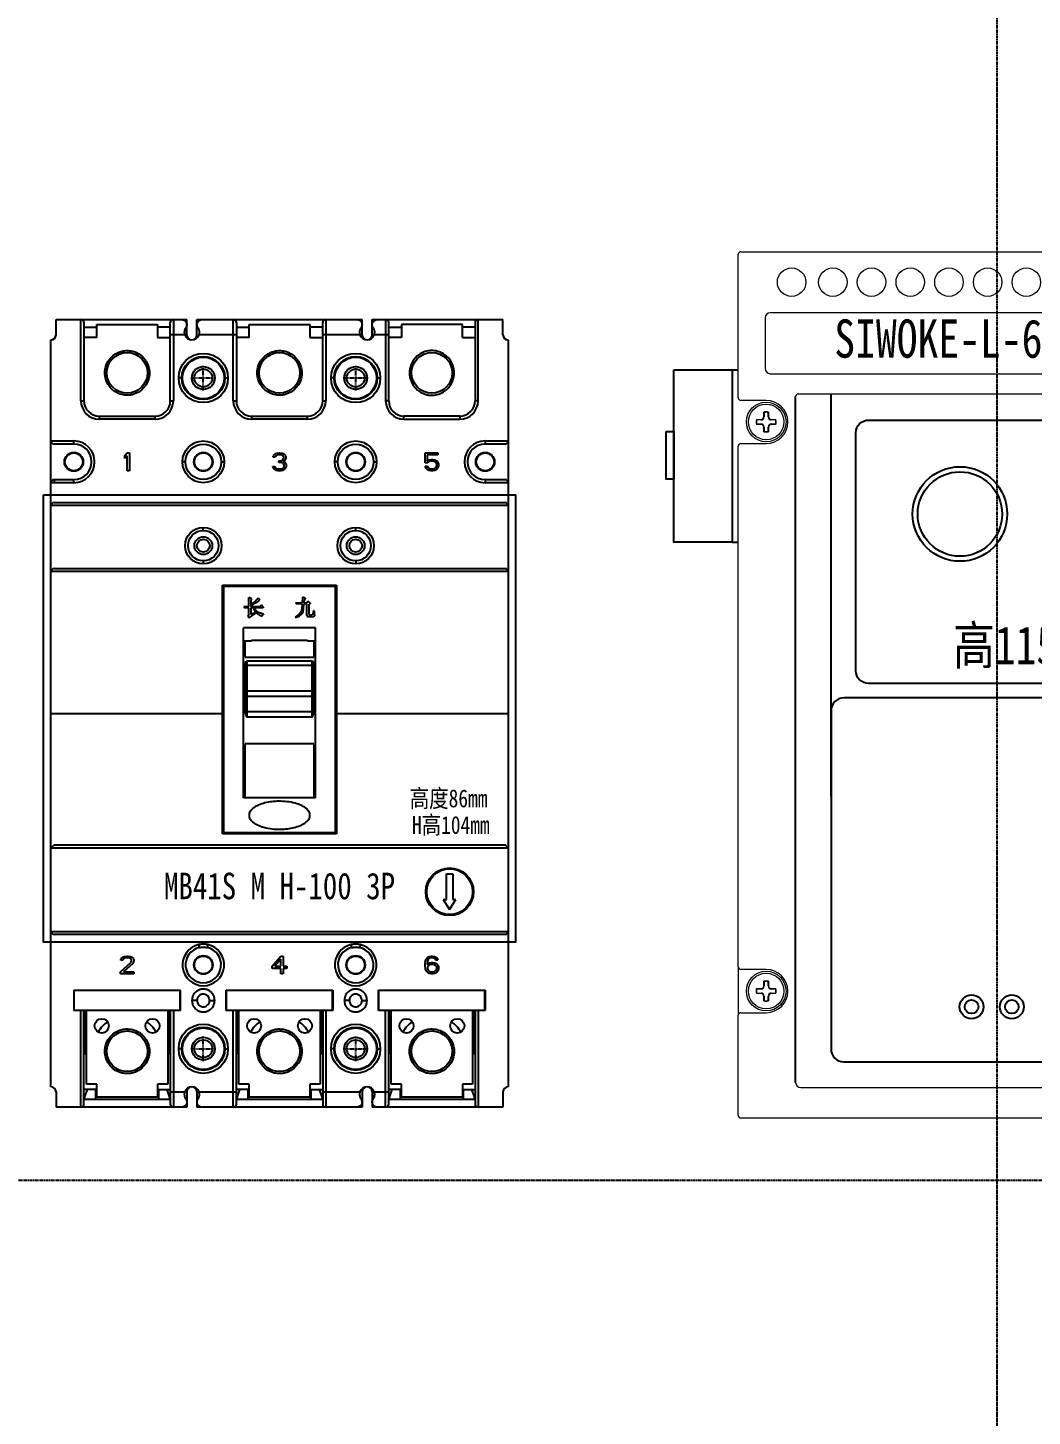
# Model space of a CAD drawing. Extents: x 1006605 to 1007205, y 80594 to 81594.
# Drawn here: x 1006714 to 1006911.8, y 81047.9 to 81321.2 of the extents above; entities that cross this region are included whole.
import ezdxf
from ezdxf.enums import TextEntityAlignment as Align

# ---------------------------------------------------------------- set-up
doc = ezdxf.new("R2010")
doc.units = 0
doc.header["$MEASUREMENT"] = 0
doc.linetypes.add('CENTER', pattern=[2, 1.25, -0.25, 0.25, -0.25])
doc.linetypes.add('LYJS-XX', pattern=[0.35, 0.25, -0.1])
doc.layers.add('LY-JS-BJ', color=7, linetype='Continuous')
doc.styles.add('-宋体', font='', dxfattribs={"width": 0.8})
doc.styles.get('-宋体').set_extended_font_data('SimSun')

# ---------------------------------------------------------------- blocks, each defined once
blk = doc.blocks.new('塑壳MB41S M H-100-3P-2022.6')
at = {"color": 0, "linetype": 'ByBlock', "lineweight": 25}
for p, q in [((1, 77.5), (26.75, 77.5)), ((1, 74.5), (1, 77.5)), ((5.9, 61.5), (5.9, 77.5)), ((6, 77.5), (6, 77.49)), ((6, 77.49), (6, 77.5)), ((6.5, 76.9), (6.5, 61.5)), ((23.5, 61.5), (23.5, 76.9)), ((24, 77.5), (24, 77.49)), ((24, 77.49), (24, 77.5)), ((24.1, 77.5), (24.1, 61.5)), ((26.75, 74.5), (26.75, 77.5)), ((28.75, 77.5), (61.25, 77.5)), ((28.75, 74.5), (28.75, 77.5)), ((35.9, 61.5), (35.9, 77.5)), ((36, 77.5), (36, 77.49)), ((36, 77.49), (36, 77.5)), ((36.5, 76.9), (36.5, 61.5)), ((53.5, 61.5), (53.5, 76.9)), ((54, 77.5), (54, 77.49)), ((54, 77.49), (54, 77.5)), ((54.1, 77.5), (54.1, 61.5)), ((61.25, 74.5), (61.25, 77.5)), ((63.25, 77.5), (89, 77.5)), ((63.25, 74.5), (63.25, 77.5)), ((65.9, 77.5), (65.9, 61.5)), ((66, 77.5), (66, 77.49)), ((66, 77.49), (66, 77.5)), ((66.5, 61.5), (66.5, 76.9)), ((83.5, 76.9), (83.5, 61.5)), ((84, 77.5), (84, 77.49)), ((84, 77.49), (84, 77.5)), ((84.1, 61.5), (84.1, 77.5)), ((89, 74.5), (89, 77.5)), ((6.5, 76), (9, 76)), ((9, 74), (6.5, 74)), ((9, 76.5), (21, 76.5)), ((9, 74), (9, 76.5)), ((21, 76.5), (21, 74)), ((23.5, 76), (21, 76)), ((21, 74), (23.5, 74)), ((26.34, 74.5), (23.5, 74.5)), ((26.25, 75), (26.34, 74.5)), ((29.16, 74.5), (29.25, 75)), ((36.5, 74.5), (29.16, 74.5)), ((36.5, 76), (39, 76)), ((39, 74), (36.5, 74)), ((39, 76.5), (51, 76.5)), ((39, 74), (39, 76.5)), ((51, 76.5), (51, 74)), ((53.5, 76), (51, 76)), ((51, 74), (53.5, 74)), ((60.84, 74.5), (53.5, 74.5)), ((60.75, 75), (60.84, 74.5)), ((63.66, 74.5), (63.75, 75)), ((66.5, 74.5), (63.66, 74.5)), ((66.5, 76), (69, 76)), ((69, 74), (66.5, 74)), ((69, 76.5), (69, 74)), ((81, 76.5), (69, 76.5)), ((81, 74), (81, 76.5)), ((83.5, 76), (81, 76)), ((81, 74), (83.5, 74)), ((0, -73.5), (0, 73.5)), ((90, 73.5), (90, -73.5)), ((25.75, 66), (25.15, 66)), ((34.25, 66), (34.85, 66)), ((55.75, 66), (55.15, 66)), ((64.25, 66), (64.85, 66)), ((5.9, 61.5), (6.5, 61.5)), ((23.5, 61.5), (24.1, 61.5)), ((35.9, 61.5), (36.5, 61.5)), ((53.5, 61.5), (54.1, 61.5)), ((66.5, 61.5), (65.9, 61.5)), ((84.1, 61.5), (83.5, 61.5)), ((9.5, 58.5), (20.5, 58.5)), ((9.5, 58.5), (9.5, 57.9)), ((20.5, 57.9), (9.5, 57.9)), ((20.5, 57.9), (20.5, 58.5)), ((39.5, 58.5), (50.5, 58.5)), ((39.5, 58.5), (39.5, 57.9)), ((50.5, 57.9), (39.5, 57.9)), ((50.5, 57.9), (50.5, 58.5)), ((69.5, 57.9), (69.5, 58.5)), ((80.5, 58.5), (69.5, 58.5)), ((69.5, 57.9), (80.5, 57.9)), ((80.5, 58.5), (80.5, 57.9)), ((0, 53.6), (4.5, 53.6)), ((4.5, 53), (0.6, 53)), ((4.5, 53), (4.5, 53.6)), ((85.5, 53.6), (85.5, 53)), ((85.5, 53.6), (90, 53.6)), ((89.4, 53), (85.5, 53)), ((14.56, 50.73), (15, 51.25)), ((14.56, 50.13), (14.56, 50.73)), ((15, 50.65), (14.56, 50.13)), ((15, 51.25), (15.44, 51.25)), ((15, 47.75), (15, 50.65)), ((15.44, 51.25), (15.44, 47.75)), ((26.5, 49.5), (25.9, 49.5)), ((33.5, 49.5), (34.1, 49.5)), ((43.76, 50.43), (43.83, 50.73)), ((44.13, 50.43), (43.76, 50.43)), ((43.83, 50.73), (44.13, 51.03)), ((44.13, 51.03), (44.42, 51.18)), ((44.27, 50.65), (44.13, 50.43)), ((44.49, 50.8), (44.27, 50.65)), ((44.42, 51.18), (44.93, 51.25)), ((44.85, 50.88), (44.49, 50.8)), ((45.15, 50.88), (44.85, 50.88)), ((44.85, 49.69), (45.15, 49.69)), ((44.85, 49.39), (44.85, 49.69)), ((45.15, 49.39), (44.85, 49.39)), ((44.93, 51.25), (45.07, 51.25)), ((45.07, 51.25), (45.58, 51.18)), ((45.51, 50.8), (45.15, 50.88)), ((45.15, 49.69), (45.58, 49.84)), ((45.58, 49.31), (45.15, 49.39)), ((45.73, 50.65), (45.51, 50.8)), ((45.58, 51.18), (45.88, 51.03)), ((45.58, 49.84), (45.73, 49.98)), ((45.8, 49.16), (45.58, 49.31)), ((45.88, 50.43), (45.73, 50.65)), ((45.73, 49.98), (45.88, 50.28)), ((46.02, 49.76), (45.73, 49.54)), ((45.73, 49.54), (46.09, 49.39)), ((45.88, 51.03), (46.17, 50.73)), ((45.88, 50.28), (45.88, 50.43)), ((46.17, 49.98), (46.02, 49.76)), ((46.09, 49.39), (46.24, 49.16)), ((46.17, 50.73), (46.24, 50.43)), ((46.24, 50.28), (46.17, 49.98)), ((46.24, 50.43), (46.24, 50.28)), ((56.5, 49.5), (55.9, 49.5)), ((63.5, 49.5), (64.1, 49.5)), ((73.69, 51.25), (76.17, 51.25)), ((73.69, 49.31), (73.69, 51.25)), ((74.2, 49.31), (73.69, 49.31)), ((74.05, 50.88), (74.05, 49.69)), ((76.17, 50.88), (74.05, 50.88)), ((74.05, 49.69), (74.42, 49.91)), ((74.49, 49.54), (74.2, 49.31)), ((74.42, 49.91), (74.78, 49.98)), ((74.78, 49.61), (74.49, 49.54)), ((74.78, 49.98), (75.22, 49.98)), ((75.22, 49.61), (74.78, 49.61)), ((75.22, 49.98), (75.58, 49.91)), ((75.51, 49.54), (75.22, 49.61)), ((75.73, 49.39), (75.51, 49.54)), ((75.58, 49.91), (75.95, 49.69)), ((75.88, 49.16), (75.73, 49.39)), ((75.95, 49.69), (76.17, 49.39)), ((76.17, 51.25), (76.17, 50.88)), ((76.17, 49.39), (76.31, 49.02)), ((15.44, 47.75), (15, 47.75)), ((43.69, 48.57), (44.05, 48.57)), ((43.76, 48.35), (43.69, 48.57)), ((43.91, 48.12), (43.76, 48.35)), ((44.13, 47.97), (43.91, 48.12)), ((44.05, 48.57), (44.13, 48.42)), ((44.13, 48.42), (44.27, 48.27)), ((44.42, 47.82), (44.13, 47.97)), ((44.27, 48.27), (44.42, 48.2)), ((44.42, 48.2), (44.78, 48.12)), ((44.71, 47.75), (44.42, 47.82)), ((45.29, 47.75), (44.71, 47.75)), ((44.78, 48.12), (45.22, 48.12)), ((45.22, 48.12), (45.58, 48.2)), ((45.58, 47.82), (45.29, 47.75)), ((45.58, 48.2), (45.73, 48.27)), ((45.88, 47.97), (45.58, 47.82)), ((45.73, 48.27), (45.88, 48.42)), ((45.95, 48.87), (45.8, 49.16)), ((45.88, 48.42), (45.95, 48.57)), ((46.09, 48.12), (45.88, 47.97)), ((45.95, 48.57), (45.95, 48.87)), ((46.24, 48.35), (46.09, 48.12)), ((46.24, 49.16), (46.31, 48.87)), ((46.31, 48.57), (46.24, 48.35)), ((46.31, 48.87), (46.31, 48.57)), ((73.69, 48.64), (74.13, 48.64)), ((73.83, 48.35), (73.69, 48.64)), ((74.05, 48.05), (73.83, 48.35)), ((74.42, 47.82), (74.05, 48.05)), ((74.13, 48.64), (74.27, 48.35)), ((74.27, 48.35), (74.49, 48.2)), ((74.78, 47.75), (74.42, 47.82)), ((74.49, 48.2), (74.78, 48.12)), ((74.78, 48.12), (75.22, 48.12)), ((75.22, 47.75), (74.78, 47.75)), ((75.22, 48.12), (75.51, 48.2)), ((75.58, 47.82), (75.22, 47.75)), ((75.51, 48.2), (75.73, 48.35)), ((75.95, 48.05), (75.58, 47.82)), ((75.73, 48.35), (75.88, 48.57)), ((75.95, 48.94), (75.88, 49.16)), ((75.88, 48.57), (75.95, 48.79)), ((75.95, 48.79), (75.95, 48.94)), ((76.17, 48.35), (75.95, 48.05)), ((76.31, 48.72), (76.17, 48.35)), ((76.31, 49.02), (76.31, 48.72)), ((4.5, 45.4), (0, 45.4)), ((0.6, 46), (4.5, 46)), ((0.6, 46), (0.6, 45.4)), ((4.5, 45.4), (4.5, 46)), ((85.5, 46), (89.4, 46)), ((85.5, 46), (85.5, 45.4)), ((90, 45.4), (85.5, 45.4)), ((0.6, 41.5), (89.4, 41.5)), ((90, 40.9), (0, 40.9)), ((30, 36), (30, 36.6)), ((60, 36), (60, 36.6)), ((90, 27.9), (0, 27.9)), ((0.6, 28.5), (89.4, 28.5)), ((30, 30), (30, 29.4)), ((60, 30), (60, 29.4)), ((33.8, -23.7), (33.8, 25.2)), ((33.8, 25.2), (56.2, 25.2)), ((33.8, 25), (56.2, 25)), ((34, 25), (34, -23.7)), ((56, -23.7), (56, 25)), ((56.2, 25.2), (56.2, -23.7)), ((39.5, 22.51), (38.93, 22.8)), ((38.93, 21.01), (38.93, 22.8)), ((39.36, 22.3), (39.5, 22.44)), ((39.36, 22.3), (39.36, 21.37)), ((40.14, 22.01), (39.36, 21.37)), ((39.5, 22.51), (39.5, 22.44)), ((40.79, 22.65), (40.14, 22.01)), ((40.21, 21.73), (40.57, 21.87)), ((40.57, 21.87), (40.93, 22.15)), ((41.14, 22.3), (40.79, 22.65)), ((40.93, 22.15), (41.14, 22.3)), ((49.54, 22.87), (49.47, 21.73)), ((50.04, 22.65), (49.54, 22.87)), ((49.82, 21.73), (49.9, 22.37)), ((49.9, 22.37), (50.04, 22.51)), ((50.04, 22.65), (50.04, 22.51)), ((50.61, 22.01), (50.4, 21.73)), ((50.61, 22.01), (50.68, 22.01)), ((51.04, 21.73), (50.68, 22.01)), ((38, 21.01), (38.14, 20.8)), ((38, 21.01), (38.93, 21.01)), ((38.93, 20.8), (38.14, 20.8)), ((38.93, 19.3), (38.71, 19.15)), ((38.71, 19.15), (39, 18.8)), ((38.93, 19.3), (38.93, 20.8)), ((39.29, 19.01), (40.29, 19.65)), ((39.36, 21.15), (40.21, 21.73)), ((39.36, 21.15), (39.36, 21.01)), ((39.36, 21.01), (41.14, 21.01)), ((39.86, 20.8), (39.36, 20.8)), ((39.36, 20.8), (39.36, 19.44)), ((40.21, 19.8), (39.36, 19.44)), ((39.86, 20.65), (39.86, 20.8)), ((39.86, 20.65), (40.07, 20.3)), ((41.79, 20.8), (40.07, 20.8)), ((40.21, 20.44), (40.07, 20.8)), ((40.07, 20.3), (40.21, 19.94)), ((40.5, 20.15), (40.21, 20.44)), ((40.21, 19.94), (40.29, 19.87)), ((40.21, 19.8), (40.29, 19.8)), ((40.29, 19.87), (40.64, 19.58)), ((40.29, 19.8), (40.29, 19.65)), ((40.86, 19.87), (40.5, 20.15)), ((40.64, 19.58), (41.43, 19.08)), ((41.29, 19.73), (40.86, 19.87)), ((41.36, 21.3), (41.14, 21.01)), ((41.86, 19.51), (41.29, 19.73)), ((41.36, 21.3), (41.43, 21.3)), ((41.79, 20.87), (41.43, 21.3)), ((41.43, 19.08), (41.5, 19.23)), ((41.5, 19.23), (41.64, 19.3)), ((41.64, 19.3), (41.86, 19.44)), ((41.79, 20.87), (41.79, 20.8)), ((41.86, 19.51), (41.86, 19.44)), ((48.9, 19.51), (48.11, 18.94)), ((48.18, 21.73), (48.32, 21.58)), ((48.18, 21.73), (49.47, 21.73)), ((48.18, 18.87), (48.9, 19.15)), ((49.47, 21.58), (48.32, 21.58)), ((49.25, 20.01), (48.9, 19.51)), ((48.9, 19.15), (49.32, 19.51)), ((49.4, 20.58), (49.25, 20.01)), ((49.32, 19.51), (49.68, 20.01)), ((49.47, 21.58), (49.4, 20.58)), ((49.68, 20.01), (49.75, 20.58)), ((49.75, 20.58), (49.82, 21.58)), ((49.82, 21.73), (50.4, 21.73)), ((50.4, 21.58), (49.82, 21.58)), ((50.4, 19.3), (50.4, 21.58)), ((50.4, 19.3), (50.47, 19.15)), ((50.47, 19.15), (50.61, 19.08)), ((50.82, 21.44), (51.04, 21.65)), ((50.82, 19.44), (50.82, 21.44)), ((50.82, 19.44), (50.9, 19.44)), ((50.97, 19.37), (50.9, 19.44)), ((50.97, 19.37), (51.4, 19.37)), ((51.04, 21.73), (51.04, 21.65)), ((51.54, 19.51), (51.4, 19.37)), ((51.68, 20.15), (51.54, 19.51)), ((51.82, 20.15), (51.68, 20.15)), ((51.75, 19.08), (51.97, 19.3)), ((51.82, 20.15), (51.82, 19.51)), ((51.97, 19.37), (51.82, 19.51)), ((51.97, 19.37), (51.97, 19.3)), ((52.1, 16.85), (37.9, 16.85)), ((37.9, -16.6), (37.9, 16.85)), ((39, 18.8), (39.29, 19.01)), ((48.11, 18.94), (48.18, 18.87)), ((50.61, 19.08), (51.75, 19.08)), ((52.1, -16.6), (52.1, 16.85)), ((37.9, 14.29), (39.5, 14.29)), ((38.25, 11.05), (38.25, 14.29)), ((39.5, 14.4), (50.5, 14.4)), ((39.5, 14.29), (39.5, 14.4)), ((50.5, 14.4), (50.5, 14.29)), ((50.5, 14.29), (52.1, 14.29)), ((51.75, 14.29), (51.75, 11.05)), ((38.25, 11.05), (51.75, 11.05)), ((38.25, 9.96), (38.25, 0.08)), ((38.55, 10.26), (38.55, -0.73)), ((51.45, 10.26), (38.55, 10.26)), ((51.45, 9.44), (38.55, 9.44)), ((51.45, -0.73), (51.45, 10.26)), ((51.75, 0.08), (51.75, 9.96)), ((38.55, 4.46), (51.45, 4.46)), ((51.45, 3.3), (38.55, 3.3)), ((38.55, 0.39), (51.45, 0.39)), ((51.45, -0.73), (38.55, -0.73)), ((51.75, -5.97), (38.25, -5.97)), ((38.25, -16.6), (38.25, -5.97)), ((51.75, -5.97), (51.75, -16.6)), ((52.1, -16.6), (37.9, -16.6)), ((56.2, -23.7), (33.8, -23.7)), ((56, -23.5), (34, -23.5)), ((0, -26.5), (0.6, -25.9)), ((90, -26.5), (0, -26.5)), ((0.6, -25.9), (89.4, -25.9)), ((90, -26.5), (89.4, -25.9)), ((77.9, -36.6), (77.9, -31.6)), ((77.9, -31.6), (79.1, -31.6)), ((79.1, -31.6), (79.1, -36.6)), ((73.84, -35.67), (74.03, -35.65)), ((77.25, -36.6), (78.5, -38.6)), ((77.25, -36.6), (77.9, -36.6)), ((78.5, -38.6), (79.75, -36.6)), ((79.1, -36.6), (79.75, -36.6)), ((82.97, -35.65), (83.16, -35.67)), ((0, -42.9), (90, -42.9)), ((89.4, -43.5), (0.6, -43.5)), ((13.69, -50.88), (15.73, -49.02)), ((13.76, -48.57), (13.83, -48.27)), ((14.13, -48.57), (13.76, -48.57)), ((13.83, -48.27), (14.13, -47.97)), ((14.13, -47.97), (14.42, -47.82)), ((14.27, -48.35), (14.13, -48.57)), ((14.49, -48.2), (14.27, -48.35)), ((14.42, -47.82), (14.93, -47.75)), ((14.85, -48.12), (14.49, -48.2)), ((15.15, -48.12), (14.85, -48.12)), ((14.93, -47.75), (15.22, -47.75)), ((15.51, -48.2), (15.15, -48.12)), ((15.22, -47.75), (15.66, -47.82)), ((15.73, -48.35), (15.51, -48.2)), ((15.66, -47.82), (15.95, -47.97)), ((15.88, -48.57), (15.73, -48.35)), ((15.73, -49.02), (15.88, -48.72)), ((15.88, -48.72), (15.88, -48.57)), ((15.95, -47.97), (16.24, -48.27)), ((16.24, -49.02), (16.09, -49.24)), ((16.24, -48.27), (16.31, -48.57)), ((16.31, -48.72), (16.24, -49.02)), ((16.31, -48.57), (16.31, -48.72)), ((43.54, -49.76), (45.29, -47.75)), ((45.29, -48.35), (44.05, -49.76)), ((45.29, -47.75), (45.73, -47.75)), ((45.29, -49.76), (45.29, -48.35)), ((45.73, -47.75), (45.73, -49.76)), ((73.69, -49.24), (73.76, -48.72)), ((73.76, -48.72), (73.91, -48.35)), ((73.91, -48.35), (74.13, -48.05)), ((74.13, -48.79), (74.05, -49.24)), ((74.05, -49.39), (74.49, -49.09)), ((74.13, -48.05), (74.49, -47.82)), ((74.2, -48.57), (74.13, -48.79)), ((74.34, -48.35), (74.2, -48.57)), ((74.56, -48.2), (74.34, -48.35)), ((74.49, -47.82), (74.85, -47.75)), ((74.49, -49.09), (74.85, -49.02)), ((74.78, -48.12), (74.56, -48.2)), ((75.22, -48.12), (74.78, -48.12)), ((74.85, -47.75), (75.15, -47.75)), ((74.85, -49.02), (75.22, -49.02)), ((75.15, -47.75), (75.51, -47.82)), ((75.44, -48.2), (75.22, -48.12)), ((75.22, -49.02), (75.58, -49.09)), ((75.66, -48.35), (75.44, -48.2)), ((75.51, -47.82), (75.88, -48.05)), ((75.58, -49.09), (75.95, -49.31)), ((75.8, -48.57), (75.66, -48.35)), ((76.17, -48.57), (75.8, -48.57)), ((75.88, -48.05), (76.09, -48.35)), ((76.09, -48.35), (76.17, -48.57)), ((13.69, -51.25), (13.69, -50.88)), ((16.31, -51.25), (13.69, -51.25)), ((16.09, -49.24), (14.27, -50.88)), ((14.27, -50.88), (16.31, -50.88)), ((16.31, -50.88), (16.31, -51.25)), ((43.54, -50.21), (43.54, -49.76)), ((45.29, -50.21), (43.54, -50.21)), ((44.05, -49.76), (45.29, -49.76)), ((45.29, -51.25), (45.29, -50.21)), ((45.73, -51.25), (45.29, -51.25)), ((45.73, -49.76), (46.46, -49.76)), ((45.73, -50.21), (45.73, -51.25)), ((46.46, -50.21), (45.73, -50.21)), ((46.46, -49.76), (46.46, -50.21)), ((73.69, -49.76), (73.69, -49.24)), ((73.76, -50.28), (73.69, -49.76)), ((73.91, -50.65), (73.76, -50.28)), ((74.13, -50.95), (73.91, -50.65)), ((74.05, -49.24), (74.05, -49.39)), ((74.2, -49.76), (74.13, -49.98)), ((74.13, -49.98), (74.13, -50.21)), ((74.13, -50.21), (74.2, -50.43)), ((74.49, -51.18), (74.13, -50.95)), ((74.34, -49.61), (74.2, -49.76)), ((74.2, -50.43), (74.34, -50.65)), ((74.56, -49.46), (74.34, -49.61)), ((74.34, -50.65), (74.56, -50.8)), ((74.85, -51.25), (74.49, -51.18)), ((74.78, -49.39), (74.56, -49.46)), ((74.56, -50.8), (74.78, -50.88)), ((75.29, -49.39), (74.78, -49.39)), ((74.78, -50.88), (75.29, -50.88)), ((75.22, -51.25), (74.85, -51.25)), ((75.58, -51.18), (75.22, -51.25)), ((75.51, -49.46), (75.29, -49.39)), ((75.29, -50.88), (75.51, -50.8)), ((75.73, -49.61), (75.51, -49.46)), ((75.51, -50.8), (75.73, -50.65)), ((75.95, -50.95), (75.58, -51.18)), ((75.88, -49.76), (75.73, -49.61)), ((75.73, -50.65), (75.88, -50.43)), ((75.95, -49.98), (75.88, -49.76)), ((75.88, -50.43), (75.95, -50.21)), ((75.95, -49.31), (76.17, -49.54)), ((75.95, -50.21), (75.95, -49.98)), ((76.17, -50.65), (75.95, -50.95)), ((76.17, -49.54), (76.31, -49.91)), ((76.31, -50.28), (76.17, -50.65)), ((76.31, -49.91), (76.31, -50.28)), ((4.5, -54.5), (4.5, -58.5)), ((4.5, -54.5), (25.5, -54.5)), ((4.55, -58.5), (4.55, -54.5)), ((25.45, -58.5), (25.45, -54.5)), ((25.5, -58.5), (25.5, -54.5)), ((34.5, -58.5), (34.5, -54.5)), ((34.5, -54.5), (55.5, -54.5)), ((34.55, -58.5), (34.55, -54.5)), ((55.45, -58.5), (55.45, -54.5)), ((55.5, -54.5), (55.5, -58.5)), ((64.5, -58.5), (64.5, -54.5)), ((64.5, -54.5), (85.5, -54.5)), ((64.55, -58.5), (64.55, -54.5)), ((85.45, -58.5), (85.45, -54.5)), ((85.5, -54.5), (85.5, -58.5)), ((4.5, -56), (4.55, -56)), ((25.45, -56), (25.5, -56)), ((28.75, -56.5), (27.75, -56.5)), ((31.25, -56.5), (32.25, -56.5)), ((34.55, -56), (34.5, -56)), ((55.5, -56), (55.45, -56)), ((58.75, -56.5), (57.75, -56.5)), ((61.25, -56.5), (62.25, -56.5)), ((64.5, -56), (64.55, -56)), ((85.45, -56), (85.5, -56)), ((25.5, -58.5), (4.5, -58.5)), ((5.9, -77.5), (5.9, -58.5)), ((6.5, -76.9), (6.5, -58.5)), ((6.75, -58.5), (6.75, -67)), ((7, -73), (7, -58.5)), ((23, -58.5), (23, -73)), ((23.25, -67), (23.25, -58.5)), ((23.5, -58.5), (23.5, -76.9)), ((24.1, -58.5), (24.1, -77.5)), ((55.5, -58.5), (34.5, -58.5)), ((35.9, -77.5), (35.9, -58.5)), ((36.5, -76.9), (36.5, -58.5)), ((36.75, -58.5), (36.75, -67)), ((37, -73), (37, -58.5)), ((53, -58.5), (53, -73)), ((53.25, -67), (53.25, -58.5)), ((53.5, -58.5), (53.5, -76.9)), ((54.1, -58.5), (54.1, -77.5)), ((85.5, -58.5), (64.5, -58.5)), ((65.9, -77.5), (65.9, -58.5)), ((66.5, -76.9), (66.5, -58.5)), ((66.75, -58.5), (66.75, -67)), ((67, -73), (67, -58.5)), ((83, -58.5), (83, -73)), ((83.25, -67), (83.25, -58.5)), ((83.5, -58.5), (83.5, -76.9)), ((84.1, -58.5), (84.1, -77.5)), ((6.75, -67), (6.5, -67)), ((23.5, -67), (23.25, -67)), ((25.75, -66), (25.15, -66)), ((34.25, -66), (34.85, -66)), ((36.75, -67), (36.5, -67)), ((53.5, -67), (53.25, -67)), ((55.75, -66), (55.15, -66)), ((64.25, -66), (64.85, -66)), ((66.75, -67), (66.5, -67)), ((83.5, -67), (83.25, -67)), ((9, -73), (7, -73)), ((9, -75.5), (9, -73)), ((21, -73), (21, -75.5)), ((23, -73), (21, -73)), ((39, -73), (37, -73)), ((39, -75.5), (39, -73)), ((51, -73), (51, -75.5)), ((53, -73), (51, -73)), ((69, -73), (67, -73)), ((69, -75.5), (69, -73)), ((81, -73), (81, -75.5)), ((83, -73), (81, -73)), ((1, -74.5), (1, -77.5)), ((8.75, -74), (6.5, -74)), ((6.5, -76), (7.17, -74)), ((23.5, -76), (6.5, -76)), ((8.75, -74), (8.75, -76)), ((21, -75.5), (9, -75.5)), ((21.25, -74), (23.5, -74)), ((21.25, -76), (21.25, -74)), ((22.83, -74), (23.5, -76)), ((23.5, -74.5), (26.34, -74.5)), ((26.34, -74.5), (26.25, -75)), ((26.75, -74.5), (26.75, -77.5)), ((28.75, -74.5), (28.75, -77.5)), ((29.25, -75), (29.16, -74.5)), ((29.16, -74.5), (36.5, -74.5)), ((38.75, -74), (36.5, -74)), ((36.5, -76), (37.17, -74)), ((53.5, -76), (36.5, -76)), ((38.75, -74), (38.75, -76)), ((51, -75.5), (39, -75.5)), ((51.25, -76), (51.25, -74)), ((51.25, -74), (53.5, -74)), ((52.83, -74), (53.5, -76)), ((53.5, -74.5), (60.84, -74.5)), ((60.84, -74.5), (60.75, -75)), ((61.25, -74.5), (61.25, -77.5)), ((63.25, -74.5), (63.25, -77.5)), ((63.75, -75), (63.66, -74.5)), ((63.66, -74.5), (66.5, -74.5)), ((68.75, -74), (66.5, -74)), ((66.5, -76), (67.17, -74)), ((83.5, -76), (66.5, -76)), ((68.75, -74), (68.75, -76)), ((81, -75.5), (69, -75.5)), ((81.25, -76), (81.25, -74)), ((81.25, -74), (83.5, -74)), ((82.83, -74), (83.5, -76)), ((89, -74.5), (89, -77.5)), ((26.75, -77.5), (1, -77.5)), ((6, -77.5), (6, -77.49)), ((6, -77.5), (6, -77.49)), ((24, -77.49), (24, -77.5)), ((24, -77.49), (24, -77.5)), ((61.25, -77.5), (28.75, -77.5)), ((36, -77.5), (36, -77.49)), ((36, -77.5), (36, -77.49)), ((54, -77.49), (54, -77.5)), ((54, -77.49), (54, -77.5)), ((89, -77.5), (63.25, -77.5)), ((66, -77.5), (66, -77.49)), ((66, -77.5), (66, -77.49)), ((84, -77.49), (84, -77.5)), ((84, -77.49), (84, -77.5))]:
    blk.add_line(p, q, dxfattribs=at)
at = {"color": 1, "linetype": 'CENTER', "ltscale": 0.09}
for p, q in [((30, 63.52), (30, 68.47)), ((60, 63.52), (60, 68.47)), ((27.53, 66), (32.48, 66)), ((57.53, 66), (62.48, 66)), ((30, -68.47), (30, -63.53)), ((60, -68.47), (60, -63.53)), ((27.53, -66), (32.48, -66)), ((57.53, -66), (62.48, -66))]:
    blk.add_line(p, q, dxfattribs=at)
at = {"color": 0}
for p, q in [((0, 0), (34, 0)), ((56, 0), (90, 0))]:
    blk.add_line(p, q, dxfattribs=at)
at = {"color": 0, "linetype": 'ByBlock', "lineweight": 25}
for points in [[(25.75, 77.5, -0.007072), (25.88, 77.48, -0.011386), (25.96, 77.47, -0.040009), (26.13, 77.42, -0.079545), (26.36, 77.29, -0.07096), (26.58, 77.06, -0.092677), (26.7, 76.79, -0.017606), (26.72, 76.71, -0.01084), (26.73, 76.62, -0.004893), (26.75, 76.5)], [(28.75, 76.5, -0.00489), (28.77, 76.62, -0.015374), (28.78, 76.74, -0.019176), (28.81, 76.82, -0.091264), (28.93, 77.08, -0.081815), (29.19, 77.33, -0.080902), (29.43, 77.44, -0.014638), (29.49, 77.46, -0.01426), (29.58, 77.48, -0.008505), (29.66, 77.49, -0.004713), (29.75, 77.5)], [(60.25, 77.5, -0.007073), (60.38, 77.48, -0.011386), (60.46, 77.47, -0.040009), (60.63, 77.42, -0.079545), (60.86, 77.29, -0.070959), (61.08, 77.06, -0.092677), (61.2, 76.79, -0.017606), (61.22, 76.71, -0.01084), (61.23, 76.62, -0.004893), (61.25, 76.5)], [(63.25, 76.5, -0.00489), (63.27, 76.62, -0.015374), (63.28, 76.74, -0.019176), (63.31, 76.82, -0.091265), (63.43, 77.08, -0.081814), (63.69, 77.33, -0.080903), (63.93, 77.44, -0.014638), (63.99, 77.46, -0.01426), (64.08, 77.48, -0.008505), (64.16, 77.49, -0.004713), (64.25, 77.5)], [(26.55, 75.9, 0.00531), (26.47, 75.77, 0.012849), (26.41, 75.67, 0.020327), (26.36, 75.57, 0.049275), (26.3, 75.37, 0.015203), (26.28, 75.28, 0.01062), (26.27, 75.19, 0.004523), (26.26, 75.12, 0.003573), (26.25, 75)], [(26.75, 76.5, -0.004077), (26.74, 76.43, -0.012159), (26.74, 76.35, -0.019908), (26.72, 76.28, -0.049002), (26.68, 76.14, -0.015844), (26.66, 76.09, -0.013586), (26.62, 76.01, -0.00409), (26.6, 75.98, -0.00321), (26.55, 75.9)], [(28.95, 75.9, -0.004689), (28.89, 75.99, -0.011725), (28.85, 76.07, -0.013646), (28.83, 76.13, -0.018662), (28.8, 76.18, -0.034595), (28.78, 76.28, -0.019908), (28.76, 76.35, -0.012159), (28.76, 76.43, -0.004077), (28.75, 76.5)], [(29.25, 75, 0.00356), (29.24, 75.12, 0.010893), (29.22, 75.25, 0.013058), (29.21, 75.34, 0.017777), (29.19, 75.43, 0.035545), (29.14, 75.57, 0.020393), (29.09, 75.67, 0.01534), (29.01, 75.8, 0.003651), (28.95, 75.9)], [(61.05, 75.9, 0.00531), (60.97, 75.77, 0.012849), (60.91, 75.67, 0.020328), (60.86, 75.57, 0.049276), (60.8, 75.37, 0.015203), (60.78, 75.28, 0.01062), (60.77, 75.19, 0.004523), (60.76, 75.12, 0.003573), (60.75, 75)], [(61.25, 76.5, -0.004077), (61.24, 76.43, -0.01216), (61.24, 76.35, -0.019909), (61.22, 76.28, -0.049003), (61.18, 76.14, -0.015845), (61.16, 76.09, -0.013587), (61.12, 76.01, -0.00409), (61.1, 75.98, -0.00321), (61.05, 75.9)], [(63.45, 75.9, -0.004689), (63.39, 75.99, -0.011725), (63.35, 76.07, -0.013646), (63.33, 76.13, -0.018662), (63.3, 76.18, -0.034595), (63.28, 76.28, -0.019908), (63.26, 76.35, -0.012159), (63.26, 76.43, -0.004077), (63.25, 76.5)], [(63.75, 75, 0.00356), (63.74, 75.12, 0.010893), (63.72, 75.25, 0.013058), (63.71, 75.34, 0.017777), (63.69, 75.43, 0.035545), (63.64, 75.57, 0.020393), (63.59, 75.67, 0.01534), (63.51, 75.8, 0.003651), (63.45, 75.9)], [(15, 62.6, -0.007745), (14.57, 62.63, -0.082775), (13.32, 62.93, -0.732055), (14.04, 71.29, -0.022015), (14.35, 71.35, -0.015545), (14.78, 71.39, -0.003875), (15, 71.4)], [(15, 71.4, -0.007745), (15.43, 71.37, -0.082771), (16.68, 71.07, -0.732054), (15.96, 62.71, -0.022015), (15.65, 62.65, -0.015545), (15.22, 62.61, -0.003875), (15, 62.6)], [(45, 62.6, -0.007745), (44.57, 62.63, -0.082775), (43.32, 62.93, -0.732055), (44.04, 71.29, -0.022015), (44.35, 71.35, -0.015545), (44.78, 71.39, -0.003875), (45, 71.4)], [(45, 71.4, -0.007745), (45.43, 71.37, -0.082771), (46.68, 71.07, -0.732054), (45.96, 62.71, -0.022015), (45.65, 62.65, -0.015545), (45.22, 62.61, -0.003875), (45, 62.6)], [(75, 71.4, 0.007745), (74.57, 71.37, 0.082771), (73.32, 71.07, 0.732054), (74.04, 62.71, 0.022015), (74.35, 62.65, 0.015545), (74.78, 62.61, 0.003875), (75, 62.6)], [(75, 62.6, 0.007745), (75.43, 62.63, 0.082775), (76.68, 62.93, 0.732055), (75.96, 71.29, 0.022015), (75.65, 71.35, 0.015545), (75.22, 71.39, 0.003875), (75, 71.4)], [(38.25, 0.08, 0.004684), (38.27, -0.05, 0.011358), (38.29, -0.16, 0.023271), (38.33, -0.29, 0.026259), (38.38, -0.41, 0.017615), (38.44, -0.54, 0.004561), (38.47, -0.58, 0.005172), (38.52, -0.68, 0.00129), (38.55, -0.73)], [(51.45, -0.73, 0.002582), (51.51, -0.63, 0.013712), (51.59, -0.49, 0.020508), (51.64, -0.36, 0.033053), (51.69, -0.21, 0.014634), (51.72, -0.1, 0.006845), (51.73, -0.02, 0.003198), (51.75, 0.08)], [(51, -20.05, 0.025523), (50.95, -19.72, 0.089607), (50.78, -19.31, 0.061233), (50.43, -18.88, 0.048495), (49.91, -18.47, 0.034546), (49.33, -18.14, 0.044097), (48.08, -17.69, 0.069945), (44.78, -17.3, 0.05583), (42.14, -17.63, 0.041461), (40.88, -18.05, 0.028712), (40.28, -18.35, 0.081107), (39.42, -19.04, 0.040581), (39.22, -19.31, 0.089511), (39.05, -19.72, 0.025509), (39, -20.05)], [(39, -20.05, 0.025523), (39.05, -20.38, 0.089607), (39.22, -20.79, 0.061234), (39.57, -21.22, 0.048494), (40.09, -21.63, 0.034546), (40.67, -21.96, 0.044097), (41.92, -22.41, 0.069945), (45.22, -22.8, 0.05583), (47.86, -22.47, 0.041461), (49.12, -22.05, 0.028712), (49.72, -21.75, 0.081107), (50.58, -21.06, 0.040581), (50.78, -20.79, 0.089511), (50.95, -20.38, 0.025509), (51, -20.05)], [(30.9, -45.5, 0.004942), (30.56, -45.46, 0.013436), (30.23, -45.43, 0.029366), (29.78, -45.43, 0.009936), (29.55, -45.45, 0.005927), (29.33, -45.47, 0.003286), (29.1, -45.5)], [(29.23, -46.09, -0.002261), (29.42, -46.06, -0.009008), (29.66, -46.02, -0.01632), (29.91, -46, -0.038101), (30.29, -46.01, -0.011683), (30.48, -46.04, -0.005789), (30.67, -46.07, -0.001444), (30.77, -46.09)], [(60.9, -45.5, 0.004927), (60.56, -45.46, 0.013397), (60.22, -45.43, 0.029375), (59.77, -45.43, 0.009971), (59.55, -45.45, 0.005947), (59.32, -45.47, 0.003297), (59.1, -45.5)], [(59.23, -46.09, -0.002261), (59.42, -46.06, -0.009008), (59.66, -46.02, -0.016321), (59.91, -46, -0.038103), (60.29, -46.01, -0.011683), (60.48, -46.04, -0.005789), (60.67, -46.07, -0.001444), (60.77, -46.09)], [(30, -54.25, 0.0038), (29.78, -54.28, 0.01524), (29.51, -54.32, 0.027878), (29.24, -54.39, 0.080144), (28.71, -54.66, 0.093185), (28.09, -55.3, 0.081456), (27.86, -55.85, 0.019574), (27.81, -56.06, 0.011536), (27.78, -56.28, 0.0038), (27.75, -56.5)], [(32.25, -56.5, 0.0038), (32.22, -56.28, 0.01524), (32.18, -56.01, 0.027878), (32.11, -55.74, 0.080144), (31.84, -55.21, 0.093184), (31.2, -54.59, 0.081457), (30.65, -54.36, 0.019574), (30.44, -54.31, 0.011536), (30.22, -54.28, 0.0038), (30, -54.25)], [(60, -54.25, 0.0038), (59.78, -54.28, 0.01524), (59.51, -54.32, 0.027878), (59.24, -54.39, 0.080144), (58.71, -54.66, 0.093184), (58.09, -55.3, 0.081457), (57.86, -55.85, 0.019574), (57.81, -56.06, 0.011536), (57.78, -56.28, 0.0038), (57.75, -56.5)], [(62.25, -56.5, 0.0038), (62.22, -56.28, 0.01524), (62.18, -56.01, 0.027878), (62.11, -55.74, 0.080144), (61.84, -55.21, 0.093185), (61.2, -54.59, 0.081457), (60.65, -54.36, 0.019574), (60.44, -54.31, 0.011536), (60.22, -54.28, 0.0038), (60, -54.25)], [(27.75, -56.5, 0.0038), (27.78, -56.72, 0.01524), (27.82, -56.99, 0.027878), (27.89, -57.26, 0.080145), (28.16, -57.79, 0.093183), (28.8, -58.41, 0.081459), (29.35, -58.64, 0.019575), (29.56, -58.69, 0.011536), (29.78, -58.72, 0.0038), (30, -58.75)], [(30, -55.25, 0.0038), (29.88, -55.26, 0.01524), (29.73, -55.29, 0.027878), (29.58, -55.33, 0.080145), (29.28, -55.48, 0.093181), (28.94, -55.83, 0.081459), (28.81, -56.14, 0.019575), (28.78, -56.26, 0.011536), (28.76, -56.38, 0.0038), (28.75, -56.5)], [(28.75, -56.5, 0.0038), (28.76, -56.62, 0.015241), (28.79, -56.77, 0.027879), (28.83, -56.92, 0.080146), (28.98, -57.22, 0.093182), (29.33, -57.56, 0.081458), (29.64, -57.69, 0.019574), (29.76, -57.72, 0.011536), (29.88, -57.74, 0.0038), (30, -57.75)], [(31.25, -56.5, 0.0038), (31.24, -56.38, 0.015241), (31.21, -56.23, 0.027879), (31.17, -56.08, 0.080145), (31.02, -55.78, 0.093181), (30.67, -55.44, 0.081458), (30.36, -55.31, 0.019574), (30.24, -55.28, 0.011536), (30.12, -55.26, 0.0038), (30, -55.25)], [(30, -57.75, 0.0038), (30.12, -57.74, 0.015241), (30.27, -57.71, 0.027878), (30.42, -57.67, 0.080145), (30.72, -57.52, 0.093181), (31.06, -57.17, 0.081459), (31.19, -56.86, 0.019575), (31.22, -56.74, 0.011536), (31.24, -56.62, 0.0038), (31.25, -56.5)], [(30, -58.75, 0.0038), (30.22, -58.72, 0.015241), (30.49, -58.68, 0.027879), (30.76, -58.61, 0.080146), (31.29, -58.34, 0.093181), (31.91, -57.7, 0.081458), (32.14, -57.15, 0.019574), (32.19, -56.94, 0.011536), (32.22, -56.72, 0.0038), (32.25, -56.5)], [(57.75, -56.5, 0.0038), (57.78, -56.72, 0.015241), (57.82, -56.99, 0.027878), (57.89, -57.26, 0.080145), (58.16, -57.79, 0.093181), (58.8, -58.41, 0.081459), (59.35, -58.64, 0.019575), (59.56, -58.69, 0.011536), (59.78, -58.72, 0.0038), (60, -58.75)], [(60, -55.25, 0.0038), (59.88, -55.26, 0.015241), (59.73, -55.29, 0.027878), (59.58, -55.33, 0.080145), (59.28, -55.48, 0.093181), (58.94, -55.83, 0.081458), (58.81, -56.14, 0.019575), (58.78, -56.26, 0.011536), (58.76, -56.38, 0.0038), (58.75, -56.5)], [(58.75, -56.5, 0.0038), (58.76, -56.62, 0.015241), (58.79, -56.77, 0.027879), (58.83, -56.92, 0.080146), (58.98, -57.22, 0.093181), (59.33, -57.56, 0.081458), (59.64, -57.69, 0.019574), (59.76, -57.72, 0.011536), (59.88, -57.74, 0.0038), (60, -57.75)], [(61.25, -56.5, 0.0038), (61.24, -56.38, 0.015241), (61.21, -56.23, 0.027879), (61.17, -56.08, 0.080146), (61.02, -55.78, 0.093181), (60.67, -55.44, 0.081457), (60.36, -55.31, 0.019574), (60.24, -55.28, 0.011536), (60.12, -55.26, 0.0038), (60, -55.25)], [(60, -57.75, 0.0038), (60.12, -57.74, 0.015241), (60.27, -57.71, 0.027878), (60.42, -57.67, 0.080145), (60.72, -57.52, 0.093182), (61.06, -57.17, 0.081459), (61.19, -56.86, 0.019575), (61.22, -56.74, 0.011536), (61.24, -56.62, 0.0038), (61.25, -56.5)], [(60, -58.75, 0.0038), (60.22, -58.72, 0.015241), (60.49, -58.68, 0.027879), (60.76, -58.61, 0.080146), (61.29, -58.34, 0.093182), (61.91, -57.7, 0.081457), (62.14, -57.15, 0.019574), (62.19, -56.94, 0.011536), (62.22, -56.72, 0.0038), (62.25, -56.5)], [(15, -70.9, -0.007746), (14.57, -70.87, -0.082776), (13.32, -70.57, -0.732055), (14.04, -62.21, -0.022015), (14.35, -62.15, -0.015545), (14.78, -62.11, -0.003875), (15, -62.1)], [(15, -62.1, -0.007745), (15.43, -62.13, -0.082773), (16.68, -62.43, -0.732054), (15.96, -70.79, -0.022017), (15.65, -70.85, -0.015547), (15.22, -70.89, -0.003875), (15, -70.9)], [(45, -70.9, -0.007746), (44.57, -70.87, -0.082776), (43.32, -70.57, -0.732055), (44.04, -62.21, -0.022015), (44.35, -62.15, -0.015545), (44.78, -62.11, -0.003875), (45, -62.1)], [(45, -62.1, -0.007745), (45.43, -62.13, -0.082773), (46.68, -62.43, -0.732054), (45.96, -70.79, -0.022017), (45.65, -70.85, -0.015547), (45.22, -70.89, -0.003875), (45, -70.9)], [(75, -70.9, -0.007746), (74.57, -70.87, -0.082776), (73.32, -70.57, -0.732055), (74.04, -62.21, -0.022015), (74.35, -62.15, -0.015545), (74.78, -62.11, -0.003875), (75, -62.1)], [(75, -62.1, -0.007745), (75.43, -62.13, -0.082773), (76.68, -62.43, -0.732054), (75.96, -70.79, -0.022017), (75.65, -70.85, -0.015547), (75.22, -70.89, -0.003875), (75, -70.9)], [(26.75, -76.5, -0.004891), (26.73, -76.62, -0.015374), (26.72, -76.74, -0.019176), (26.69, -76.82, -0.091264), (26.57, -77.08, -0.081813), (26.31, -77.33, -0.080902), (26.07, -77.44, -0.014638), (26.01, -77.46, -0.01426), (25.92, -77.48, -0.008505), (25.84, -77.49, -0.004713), (25.75, -77.5)], [(26.25, -75, 0.00356), (26.26, -75.12, 0.010893), (26.28, -75.25, 0.013058), (26.29, -75.34, 0.017777), (26.31, -75.43, 0.035545), (26.36, -75.57, 0.020393), (26.41, -75.67, 0.01534), (26.49, -75.8, 0.003651), (26.55, -75.9)], [(26.55, -75.9, -0.00469), (26.61, -75.99, -0.011726), (26.65, -76.07, -0.013647), (26.67, -76.13, -0.018663), (26.7, -76.18, -0.034595), (26.72, -76.28, -0.019908), (26.74, -76.35, -0.012159), (26.74, -76.43, -0.004077), (26.75, -76.5)], [(28.75, -76.5, -0.004077), (28.76, -76.43, -0.01216), (28.76, -76.35, -0.019909), (28.78, -76.28, -0.049003), (28.82, -76.14, -0.015845), (28.84, -76.09, -0.013587), (28.88, -76.01, -0.00409), (28.9, -75.98, -0.00321), (28.95, -75.9)], [(29.75, -77.5, -0.007073), (29.62, -77.48, -0.011386), (29.54, -77.47, -0.040009), (29.37, -77.42, -0.079545), (29.14, -77.29, -0.070959), (28.92, -77.06, -0.092677), (28.8, -76.79, -0.017606), (28.78, -76.71, -0.01084), (28.77, -76.62, -0.004893), (28.75, -76.5)], [(28.95, -75.9, 0.00531), (29.03, -75.77, 0.012849), (29.09, -75.67, 0.020328), (29.14, -75.57, 0.049276), (29.2, -75.37, 0.015203), (29.22, -75.28, 0.01062), (29.23, -75.19, 0.004523), (29.24, -75.12, 0.003573), (29.25, -75)], [(61.25, -76.5, -0.004891), (61.23, -76.62, -0.015374), (61.22, -76.74, -0.019177), (61.19, -76.82, -0.091265), (61.07, -77.08, -0.081813), (60.81, -77.33, -0.080903), (60.57, -77.44, -0.014638), (60.51, -77.46, -0.01426), (60.42, -77.48, -0.008505), (60.34, -77.49, -0.004713), (60.25, -77.5)], [(60.75, -75, 0.00356), (60.76, -75.12, 0.010893), (60.78, -75.25, 0.013058), (60.79, -75.34, 0.017777), (60.81, -75.43, 0.035545), (60.86, -75.57, 0.020393), (60.91, -75.67, 0.01534), (60.99, -75.8, 0.003651), (61.05, -75.9)], [(61.05, -75.9, -0.00469), (61.11, -75.99, -0.011726), (61.15, -76.07, -0.013647), (61.17, -76.13, -0.018663), (61.2, -76.18, -0.034596), (61.22, -76.28, -0.019909), (61.24, -76.35, -0.012159), (61.24, -76.43, -0.004077), (61.25, -76.5)], [(63.25, -76.5, -0.004077), (63.26, -76.43, -0.012159), (63.26, -76.35, -0.019908), (63.28, -76.28, -0.049002), (63.32, -76.14, -0.015844), (63.34, -76.09, -0.013586), (63.38, -76.01, -0.00409), (63.4, -75.98, -0.00321), (63.45, -75.9)], [(64.25, -77.5, -0.007073), (64.12, -77.48, -0.011386), (64.04, -77.47, -0.040009), (63.87, -77.42, -0.079544), (63.64, -77.29, -0.07096), (63.42, -77.06, -0.092677), (63.3, -76.79, -0.017606), (63.28, -76.71, -0.01084), (63.27, -76.62, -0.004893), (63.25, -76.5)], [(63.45, -75.9, 0.00531), (63.53, -75.77, 0.012849), (63.59, -75.67, 0.020327), (63.64, -75.57, 0.049275), (63.7, -75.37, 0.015203), (63.72, -75.28, 0.01062), (63.73, -75.19, 0.004523), (63.74, -75.12, 0.003573), (63.75, -75)]]:
    blk.add_lwpolyline(points, format="xyb", dxfattribs=at)
at = {"color": 1, "linetype": 'ByBlock'}
blk.add_lwpolyline([(-1.5, 43), (91.5, 43), (91.5, -45), (-1.5, -45)], close=True, dxfattribs=at)
at = {"color": 0, "linetype": 'ByBlock', "lineweight": 25, "flags": 128}
for points in [[(29.23, -46.09), (29.23, -46.07), (29.22, -46.04), (29.21, -45.99), (29.19, -45.91), (29.17, -45.83), (29.15, -45.72), (29.13, -45.61), (29.1, -45.5)], [(30.9, -45.5), (30.87, -45.61), (30.85, -45.72), (30.83, -45.83), (30.81, -45.91), (30.79, -45.99), (30.78, -46.04), (30.77, -46.07), (30.77, -46.09)], [(59.23, -46.09), (59.23, -46.07), (59.22, -46.04), (59.21, -45.99), (59.19, -45.91), (59.17, -45.83), (59.15, -45.72), (59.13, -45.61), (59.1, -45.5)], [(60.9, -45.5), (60.87, -45.61), (60.85, -45.72), (60.83, -45.83), (60.81, -45.91), (60.79, -45.99), (60.78, -46.04), (60.77, -46.07), (60.77, -46.09)]]:
    blk.add_lwpolyline(points, dxfattribs=at)
at = {"color": 0, "linetype": 'ByBlock', "lineweight": 25}
for centre, radius in [((15, 67), 4), ((30, 66), 4.85), ((30, 66), 4.25), ((30, 66), 4.1), ((45, 67), 4), ((60, 66), 4.85), ((60, 66), 4.25), ((60, 66), 4.1), ((75, 67), 4), ((30, 66), 2.25), ((60, 66), 2.25), ((30, 49.5), 4.1), ((30, 49.5), 3.5), ((60, 49.5), 4.1), ((60, 49.5), 3.5), ((4.5, 49.5), 1.85), ((4.5, 49.5), 1.75), ((30, 49.5), 1.85), ((30, 49.5), 1.75), ((60, 49.5), 1.85), ((60, 49.5), 1.75), ((85.5, 49.5), 1.85), ((85.5, 49.5), 1.75), ((30, 33), 3.6), ((30, 33), 3), ((60, 33), 3.6), ((60, 33), 3), ((30, 33), 1.75), ((30, 33), 1.25), ((60, 33), 1.75), ((60, 33), 1.25), ((78.5, -35.1), 4.7), ((78.5, -35.1), 4.5), ((30, -49.5), 1.85), ((30, -49.5), 1.75), ((60, -49.5), 1.85), ((60, -49.5), 1.75), ((10, -61.5), 1.4), ((20, -61.5), 1.4), ((40, -61.5), 1.4), ((50, -61.5), 1.4), ((70, -61.5), 1.4), ((80, -61.5), 1.4), ((15, -66.5), 4), ((30, -66), 4.85), ((30, -66), 4.25), ((30, -66), 4.1), ((45, -66.5), 4), ((60, -66), 4.85), ((60, -66), 4.25), ((60, -66), 4.1), ((75, -66.5), 4), ((30, -66), 2.25), ((60, -66), 2.25)]:
    blk.add_circle(centre, radius, dxfattribs=at)
for centre, radius, start, end in [((5.9, 76.9), 0.6, 0, 90), ((24.1, 76.9), 0.6, 90, 180), ((35.9, 76.9), 0.6, 0, 90), ((54.1, 76.9), 0.6, 90, 180), ((65.9, 76.9), 0.6, 0, 90), ((84.1, 76.9), 0.6, 90, 180), ((0, 74.5), 1, 270, 0), ((27.75, 75), 1.5, 199.4712, 340.5288), ((27.75, 74.5), 1, 180, 0), ((62.25, 75), 1.5, 199.4712, 340.5288), ((62.25, 74.5), 1, 180, 0), ((90, 74.5), 1, 180, 270), ((9.5, 61.5), 3.6, 180, 270), ((9.5, 61.5), 3, 180, 270), ((20.5, 61.5), 3, 270, 0), ((20.5, 61.5), 3.6, 270, 360), ((39.5, 61.5), 3.6, 180, 270), ((39.5, 61.5), 3, 180, 270), ((50.5, 61.5), 3, 270, 0), ((50.5, 61.5), 3.6, 270, 360), ((69.5, 61.5), 3.6, 180, 270), ((69.5, 61.5), 3, 180, 270), ((80.5, 61.5), 3, 270, 0), ((80.5, 61.5), 3.6, 270, 360), ((0.6, 53.6), 0.6, 180, 270), ((4.5, 49.5), 4.1, 270, 90), ((4.5, 49.5), 3.5, 270, 90), ((85.5, 49.5), 4.1, 90, 270), ((85.5, 49.5), 3.5, 90, 270), ((89.4, 53.6), 0.6, 270, 0), ((0.6, 45.4), 0.6, 90, 180), ((89.4, 45.4), 0.6, 0, 90), ((0.6, 40.9), 0.6, 90, 180), ((89.4, 40.9), 0.6, 0, 90), ((0.6, 27.9), 0.6, 90, 180), ((89.4, 27.9), 0.6, 0, 90), ((38.55, 9.96), 0.3, 90, 180), ((38.48, 8.99), 0.458, 80.888, 119.7961), ((51.45, 9.96), 0.3, 0, 90), ((51.52, 8.99), 0.458, 60.2039, 99.112), ((38.48, 4.01), 0.458, 80.8878, 119.7964), ((38.55, 3.6), 0.297, 180.6798, 270.664), ((51.52, 4.01), 0.458, 60.2036, 99.1122), ((51.45, 3.6), 0.297, 269.336, 359.3202), ((38.55, 0.68), 0.297, 180.6798, 270.6641), ((51.45, 0.68), 0.297, 269.3359, 359.3202), ((0.6, -42.9), 0.6, 180, 270), ((89.4, -42.9), 0.6, 270, 360), ((30, -49.5), 4.1, 102.6804, 77.3196), ((30, -49.5), 3.5, 102.6804, 77.3196), ((60, -49.5), 4.1, 102.6804, 77.3196), ((60, -49.5), 3.5, 102.6804, 77.3196), ((13.75, -65), 5, 121.1538, 152.7961), ((16.25, -65), 5, 27.2039, 58.8462), ((43.75, -65), 5, 121.1538, 152.7961), ((46.25, -65), 5, 27.2039, 58.8462), ((73.75, -65), 5, 121.1538, 152.7961), ((76.25, -65), 5, 27.2039, 58.8462), ((0, -74.5), 1, 0, 90), ((27.75, -75), 1.5, 19.4712, 160.5288), ((27.75, -74.5), 1, 0, 180), ((62.25, -75), 1.5, 19.4712, 160.5288), ((62.25, -74.5), 1, 0, 180), ((90, -74.5), 1, 90, 180), ((5.9, -76.9), 0.6, 270, 0), ((24.1, -76.9), 0.6, 180, 270), ((35.9, -76.9), 0.6, 270, 0), ((54.1, -76.9), 0.6, 180, 270), ((65.9, -76.9), 0.6, 270, 0), ((84.1, -76.9), 0.6, 180, 270)]:
    blk.add_arc(centre, radius, start, end, dxfattribs=at)
at = {"color": 4, "lineweight": -3, "style": '-宋体', "width": 0.8}
for s, height, p in [('高度86mm', 3.514, (78.29, -18.48)), ('H高104mm', 3.514, (78.73, -23.71)), ('MB41S M H-100 3P', 5.2262, (45, -36.58))]:
    blk.add_text(s, height=height, dxfattribs=at).set_placement(p, align=Align.CENTER)
blk = doc.blocks.new('A$C26181983')
at = {"color": 0, "linetype": 'Continuous', "lineweight": 15}
for p, q in [((-124, 210.55), (-45.19, 210.55)), ((-124.5, 181.8), (-124.5, 210.05)), ((-119.2, 197.55), (-119.2, 187.55)), ((-39.69, 198.55), (-118.2, 198.55)), ((-118.2, 186.55), (-29.7, 186.55)), ((-119, 181.3), (-124, 181.3)), ((-112.7, 182.55), (-21.7, 182.55)), ((-119.48, 178.05), (-119.48, 178.97)), ((-119.4, 178.9), (-119.48, 178.97)), ((-119.4, 178.9), (-119.4, 178.05)), ((-118.6, 178.05), (-118.6, 178.9)), ((-118.52, 178.97), (-118.52, 178.05)), ((-120.92, 177.53), (-120, 177.53)), ((-120.85, 177.45), (-120.92, 177.53)), ((-120.85, 176.65), (-120.92, 176.57)), ((-120, 176.57), (-120.92, 176.57)), ((-120, 177.45), (-120.85, 177.45)), ((-120.85, 176.65), (-120, 176.65)), ((-119.48, 175.13), (-119.48, 176.05)), ((-119.4, 175.2), (-119.48, 175.13)), ((-119.4, 176.05), (-119.4, 175.2)), ((-118.6, 175.2), (-118.6, 176.05)), ((-118.6, 175.2), (-118.52, 175.13)), ((-118.52, 176.05), (-118.52, 175.13)), ((-118, 177.53), (-117.08, 177.53)), ((-117.15, 177.45), (-118, 177.45)), ((-118, 176.65), (-117.15, 176.65)), ((-117.08, 176.57), (-118, 176.57)), ((-117.15, 177.45), (-117.08, 177.53)), ((-117.15, 176.65), (-117.08, 176.57)), ((-124.5, 69.8), (-124.5, 172.3)), ((-124, 172.8), (-119, 172.8)), ((-124.5, 69.8), (-124.5, 60.3)), ((-119, 69.3), (-124, 69.3)), ((-119.48, 66.05), (-119.48, 66.97)), ((-119.4, 66.9), (-119.48, 66.97)), ((-119.4, 66.9), (-119.4, 66.05)), ((-118.6, 66.05), (-118.6, 66.9)), ((-118.52, 66.97), (-118.52, 66.05)), ((-120.92, 65.53), (-120, 65.53)), ((-120.85, 65.45), (-120.92, 65.53)), ((-120.85, 64.65), (-120.92, 64.57)), ((-120, 64.57), (-120.92, 64.57)), ((-120, 65.45), (-120.85, 65.45)), ((-120.85, 64.65), (-120, 64.65)), ((-119.48, 63.13), (-119.48, 64.05)), ((-119.4, 63.2), (-119.48, 63.13)), ((-119.4, 64.05), (-119.4, 63.2)), ((-118.6, 63.2), (-118.6, 64.05)), ((-118.6, 63.2), (-118.52, 63.13)), ((-118.52, 64.05), (-118.52, 63.13)), ((-118, 65.53), (-117.08, 65.53)), ((-117.15, 65.45), (-118, 65.45)), ((-118, 64.65), (-117.15, 64.65)), ((-117.08, 64.57), (-118, 64.57)), ((-117.15, 65.45), (-117.08, 65.53)), ((-117.15, 64.65), (-117.08, 64.57)), ((-124.5, 40.55), (-124.5, 60.3)), ((-124, 60.8), (-119, 60.8)), ((-112.2, 46.05), (-23.2, 46.05)), ((-8.1, 40.05), (-124, 40.05))]:
    blk.add_line(p, q, dxfattribs=at)
at = {"color": 0}
for p, q in [((-125.7, 187.3), (-124.5, 187.3)), ((-113.2, 47.05), (-113.2, 182.05)), ((-106.23, 103.35), (-106.23, 182.55)), ((-125.7, 153.4), (-124.5, 153.4))]:
    blk.add_line(p, q, dxfattribs=at)
for points in [[(-137.2, 187.3), (-125.7, 187.3), (-125.7, 153.4), (-137.2, 153.4)], [(-138.7, 175.15), (-137.2, 175.15), (-137.2, 165.79), (-138.7, 165.79)]]:
    blk.add_lwpolyline(points, close=True, dxfattribs=at)
for points in [[(-101.35, 174.92, -0.414214), (-98.85, 177.42), (-35.25, 177.42, -0.414214), (-32.75, 174.92), (-32.75, 128.09, -0.414214), (-35.25, 125.59), (-98.85, 125.59, -0.414214), (-101.35, 128.09)], [(-106.23, 53.62, 0.414214), (-103.73, 51.12), (-29.6, 51.12, 0.414214), (-27.1, 53.62), (-27.1, 120.24, 0.414214), (-29.6, 122.74), (-103.73, 122.74, 0.414214), (-106.23, 120.24)]]:
    blk.add_lwpolyline(points, format="xyb", close=True, dxfattribs=at)
at = {"color": 0, "linetype": 'Continuous', "lineweight": 15}
for centre, radius in [((-114, 204.56), 2.8), ((-105.88, 204.56), 2.8), ((-98.26, 204.56), 2.8), ((-90.64, 204.56), 2.8), ((-83.02, 204.56), 2.8), ((-75.4, 204.56), 2.8), ((-67.78, 204.56), 2.8), ((-119, 177.05), 3.9), ((-119, 177.05), 3.5), ((-119, 65.05), 3.9), ((-119, 65.05), 3.5)]:
    blk.add_circle(centre, radius, dxfattribs=at)
at = {"color": 0}
for centre, radius in [((-80.85, 158.93), 9.31), ((-80.85, 158.93), 8.31), ((-78.56, 61.96), 2.35), ((-78.56, 61.96), 1.34), ((-70.63, 61.96), 2.35), ((-70.63, 61.96), 1.34)]:
    blk.add_circle(centre, radius, dxfattribs=at)
at = {"color": 0, "linetype": 'Continuous', "lineweight": 15}
for centre, radius, start, end in [((-124, 210.05), 0.5, 90, 180), ((-118.2, 197.55), 1, 90, 180), ((-118.2, 187.55), 1, 180, 270), ((-124, 181.8), 0.5, 180, 270), ((-119, 177.05), 4.25, 270, 90), ((-112.7, 182.05), 0.5, 90, 180), ((-120, 178.05), 0.517, 270, 0), ((-120, 178.05), 0.605, 270, 0), ((-119, 177.05), 1.98, 75.9139, 104.0861), ((-119, 177.05), 1.9, 77.9685, 102.0315), ((-118, 178.05), 0.605, 180, 270), ((-118, 178.05), 0.517, 180, 270), ((-119, 177.05), 1.98, 165.9139, 194.0861), ((-119, 177.05), 1.9, 167.9685, 192.0315), ((-120, 176.05), 0.605, 0, 90), ((-120, 176.05), 0.517, 0, 90), ((-119, 177.05), 1.98, 255.9139, 284.0861), ((-119, 177.05), 1.9, 257.9685, 282.0315), ((-118, 176.05), 0.605, 90, 180), ((-118, 176.05), 0.517, 90, 180), ((-119, 177.05), 1.9, 347.9685, 12.0315), ((-119, 177.05), 1.98, 345.9139, 14.0861), ((-124, 172.3), 0.5, 90, 180), ((-124, 69.8), 0.5, 180, 270), ((-119, 65.05), 4.25, 270, 90), ((-120, 66.05), 0.517, 270, 0), ((-120, 66.05), 0.605, 270, 0), ((-119, 65.05), 1.98, 75.9139, 104.0861), ((-119, 65.05), 1.9, 77.9685, 102.0315), ((-118, 66.05), 0.605, 180, 270), ((-118, 66.05), 0.517, 180, 270), ((-119, 65.05), 1.98, 165.9139, 194.0861), ((-119, 65.05), 1.9, 167.9685, 192.0315), ((-120, 64.05), 0.605, 0, 90), ((-120, 64.05), 0.517, 0, 90), ((-119, 65.05), 1.98, 255.9139, 284.0861), ((-119, 65.05), 1.9, 257.9685, 282.0315), ((-118, 64.05), 0.605, 90, 180), ((-118, 64.05), 0.517, 90, 180), ((-119, 65.05), 1.9, 347.9685, 12.0315), ((-119, 65.05), 1.98, 345.9139, 14.0861), ((-124, 60.3), 0.5, 90, 180), ((-112.2, 47.05), 1, 180, 270), ((-124, 40.55), 0.5, 180, 270)]:
    blk.add_arc(centre, radius, start, end, dxfattribs=at)
at = {"color": 4, "style": '-宋体', "width": 0.8}
for s, height, p in [('SIWOKE-L-63A/4P', 7.5318, (-74.85, 192.84)), ('高115mm', 7.532, (-67.85, 133.26))]:
    blk.add_text(s, height=height, dxfattribs=at).set_placement(p, align=Align.MIDDLE)
blk = doc.blocks.new('双电源SIWOKE-L-63A 4P-2022.3')
blk.add_blockref('A$C26181983', (124.5, -121.05))

msp = doc.modelspace()

# ---------------------------------------------------------------- linework, layer by layer
at = {"color": 6}
for centre in [(1006748.58, 81252.24), (1006778.58, 81252.24), (1006748.58, 81120.24), (1006778.58, 81120.24)]:
    msp.add_circle(centre, 1.75, dxfattribs=at)
at = {"layer": 'LY-JS-BJ', "color": 4, "linetype": 'LYJS-XX', "lineweight": -3}
for p, q in [((1006904.8, 81594.39), (1006904.8, 80594.39)), ((1006604.8, 81094.39), (1007204.8, 81094.39))]:
    msp.add_line(p, q, dxfattribs=at)

# ---------------------------------------------------------------- block references
at = {"color": 2}
for name, p in [('双电源SIWOKE-L-63A 4P-2022.3', (1006853.91, 81187.59)), ('塑壳MB41S M H-100-3P-2022.6', (1006718.58, 81186.24))]:
    msp.add_blockref(name, p, dxfattribs=at)

doc.saveas('drawing.dxf')
